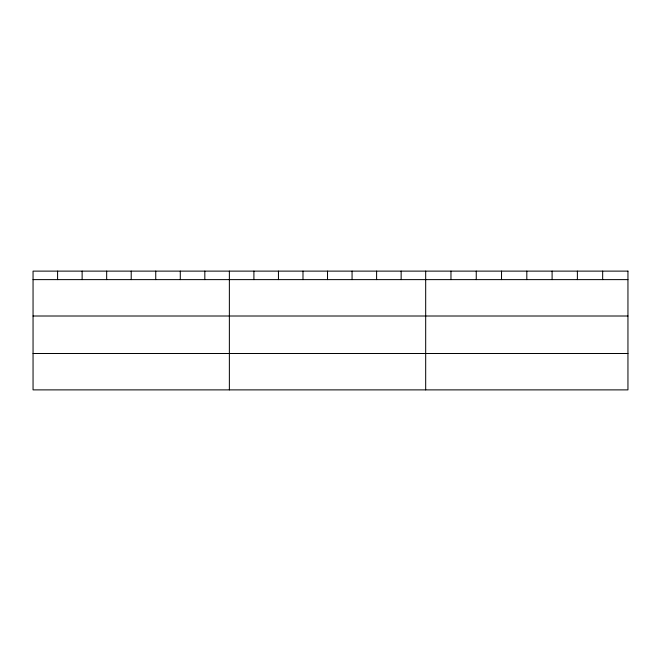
<?xml version="1.0" encoding="UTF-8"?>
<svg xmlns="http://www.w3.org/2000/svg" width="661" height="661" viewBox="0 0 661 661"><rect width="100%" height="100%" fill="white"/><g stroke="black" fill="none" stroke-linecap="round" stroke-linejoin="round"><path stroke-width="0.99" d="M33.05 279.62L627.95 279.62M33.05 316.008L627.95 316.008M33.05 353.495L627.95 353.495M602.667 271.117L602.667 279.62M577.384 271.117L577.384 279.62M552.1 271.117L552.1 279.62M526.817 271.117L526.817 279.62M501.534 271.117L501.534 279.62M476.25 271.117L476.25 279.62M450.967 271.117L450.967 279.62M425.684 271.117L425.684 389.883M401.144 271.117L401.144 279.62M376.605 271.117L376.605 279.62M352.065 271.117L352.065 279.62M327.526 271.117L327.526 279.62M302.986 271.117L302.986 279.62M278.446 271.117L278.446 279.62M253.907 271.117L253.907 279.62M229.367 271.117L229.367 389.883M204.827 271.117L204.827 279.62M180.288 271.117L180.288 279.62M155.748 271.117L155.748 279.62M131.209 271.117L131.209 279.62M106.669 271.117L106.669 279.62M82.129 271.117L82.129 279.62M57.59 271.117L57.59 279.62M627.95 271.117L33.05 271.117L33.05 389.883L627.95 389.883L627.95 271.117"/></g></svg>
